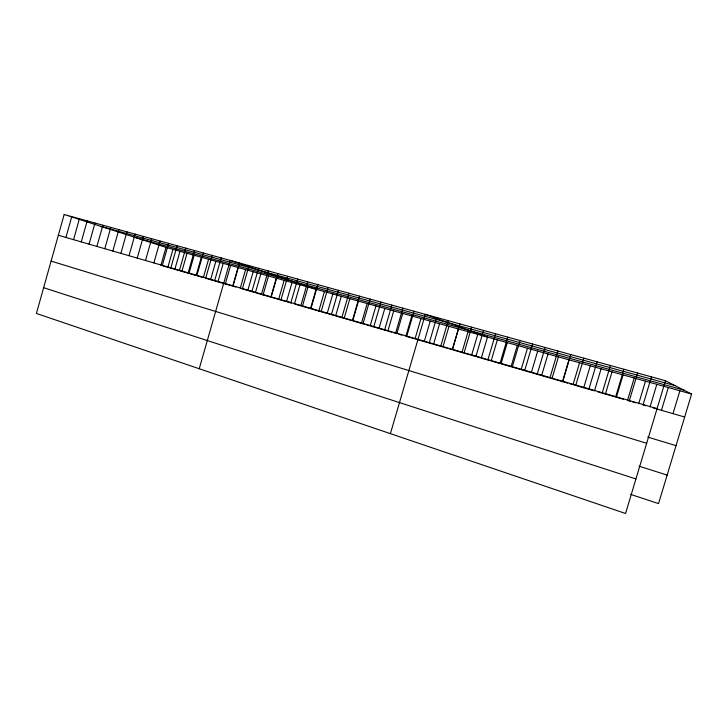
<?xml version="1.0" encoding="UTF-8"?>
<svg xmlns="http://www.w3.org/2000/svg" width="728" height="728" viewBox="0 0 728 728"><rect width="100%" height="100%" fill="white"/><g stroke="black" fill="none" stroke-linecap="round" stroke-linejoin="round"><path stroke-width="1.09" d="M64.164 214.514L36.4 313.459L625.552 513.486L665.465 380.735L64.164 214.514L166.002 247.393L691.6 394.039L658.549 503.612L630.53 494.358M65.92 237.455L71.772 216.616M73.555 239.667L79.443 218.737M81.272 241.896L87.187 220.884M89.053 244.153L94.995 223.041M96.897 246.428L102.876 225.216M104.814 248.721L110.829 227.418M112.813 251.033L118.855 229.629M120.875 253.362L126.954 231.868M129.011 255.719L135.126 234.134M137.228 258.103L143.371 236.409M145.518 260.497L151.697 238.711M153.881 262.917L160.096 241.032M160.915 265.311L166.002 247.393M162.335 265.365L168.578 243.38M167.85 267.312L172.964 249.331M170.852 267.831L177.141 245.746M179.98 251.287L174.838 269.342L180.881 271.089M179.461 270.325L185.776 248.13M187.041 253.262L181.882 271.38L188.98 273.437L194.167 255.246M188.152 272.836L194.503 250.541M201.338 257.248L196.132 275.512L189.999 273.728M196.915 275.375L203.303 252.98M208.572 259.268L203.339 277.596L197.161 275.803M205.769 277.941L212.194 255.437M210.601 279.698L215.861 261.297M214.705 280.526L221.176 257.921M217.927 281.818L223.205 263.354M199.235 368.741L230.239 260.424L316.089 289.271L310.492 308.636L327.172 313.468L332.833 293.939M225.307 283.956L230.612 265.42M238.074 267.495L232.742 286.113L235.954 287.041M233.042 285.84L239.585 263.008M245.6 269.597L240.24 288.288L254.327 292.365M242.451 288.561L249.031 265.62M247.793 290.472L253.18 271.717M251.943 291.309L258.567 268.25M260.824 273.846L255.41 292.683L286.504 301.683L292.019 282.546M261.543 294.085L268.204 270.916M263.09 294.904L268.532 275.994M270.834 297.142L276.294 278.16M271.235 296.887L277.932 273.61M278.633 299.408L284.129 280.344M281.017 299.727L287.76 276.322M290.909 302.584L297.697 279.07M294.43 303.986L299.981 284.766M300.901 305.478L307.726 281.845M307.999 287.005L302.429 306.297L309.482 308.344M310.993 308.399L317.863 284.648M318.8 311.038L324.424 291.591M321.194 311.356L328.11 287.478M331.504 314.341L338.456 290.336M341.305 296.305L335.626 315.916L344.144 318.382L349.859 298.689M341.914 317.353L348.912 293.229M352.443 320.402L359.486 296.15M358.476 301.092L352.734 320.875L364.319 324.224M361.406 323.387L367.176 303.521M363.072 323.478L370.161 299.099M375.948 305.969L370.143 325.916L366.257 324.788M373.819 326.59L380.953 302.084M378.969 328.474L384.803 308.435M384.684 329.739L391.864 305.105M387.86 331.049L393.73 310.929M395.668 332.914L402.893 308.153M402.739 313.44L396.833 333.642L393.848 332.778M411.821 315.979L405.887 336.272L415.024 338.911L420.984 318.536M406.77 336.127L414.041 311.229M390.399 433.642L425.316 314.35L487.505 337.091L481.308 358.112L490.035 360.642M424.242 341.587L430.239 321.112M429.329 342.661L436.709 317.499M439.566 323.714L433.542 344.28L442.924 346.992L448.985 326.344M440.804 345.982L448.221 320.675M452.397 349.34L459.869 323.896M458.485 328.992L452.388 349.74L449.231 348.821M461.943 352.507L468.068 331.668M464.118 352.734L471.644 327.154M477.741 334.37L471.58 355.3L474.82 356.238M475.975 356.165L483.556 330.448M487.969 359.632L495.595 333.77M497.351 339.839L491.127 360.961L500.045 363.545M500.09 363.145L507.771 337.137M507.298 342.615L501.028 363.827L510.028 366.439M517.335 345.418L511.029 366.73L520.12 369.36M512.357 366.694L520.092 340.549M527.463 348.248L521.121 369.651L530.293 372.308M524.761 370.288L532.55 343.989M537.692 351.096L531.313 372.599L540.567 375.284M537.31 373.919L545.154 347.474M548.011 353.972L541.596 375.584L550.941 378.287M550.004 377.586L557.903 350.996M558.431 356.884L551.979 378.587L567.749 383.156M562.453 381.627L568.941 359.814M562.844 381.308L570.798 354.563M579.561 362.781L573.036 384.684L569.86 383.765M575.83 385.067L583.847 358.167M583.72 387.778L590.281 365.774M588.979 388.87L597.051 361.816M594.503 390.909L601.101 368.787M602.274 392.72L610.41 365.511M605.387 394.057L612.03 371.844M615.733 396.624L623.923 369.251M623.068 374.92L616.389 397.242L597.77 391.855M634.206 378.023L627.49 400.464L630.548 401.346M629.356 400.564L637.61 373.027M638.702 403.712L645.463 381.172M643.143 404.55L651.451 376.858M650.022 406.988L656.829 384.339M661.452 410.301L668.304 387.542M673 413.65L679.888 390.772M101.137 226.453L675.238 385.704M135.599 237.574L684.047 390.19M58.34 235.262L657.093 408.59M161.907 265.593L173.846 269.051M205.414 278.196L231.677 285.804M287.496 301.974L291.464 303.121M295.431 304.277L301.428 306.006M328.228 313.777L334.571 315.606M345.218 318.691L351.66 320.557M371.125 326.199L386.877 330.758M388.861 331.34L391.855 332.205M398.853 334.234L401.865 335.108M416.052 339.212L432.505 343.98M443.971 347.301L447.129 348.212M453.453 350.05L470.506 354.991M476.986 356.866L480.225 357.803M574.101 384.994L593.42 390.59M617.399 397.534L623.45 399.29M632.587 401.938L635.644 402.821M642.815 404.904L645.9 405.796M653.143 407.889L684.666 417.026M647.756 437.082L676.03 445.654M51.087 261.106L646.664 443.279M639.011 466.175L667.157 475.093M43.625 287.697L635.935 478.942M665.465 380.735L691.6 394.039"/></g></svg>
